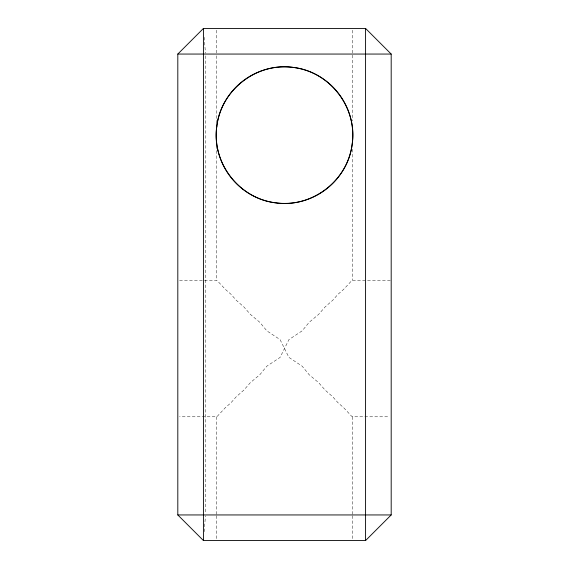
<?xml version="1.0" encoding="UTF-8"?>
<svg xmlns="http://www.w3.org/2000/svg" width="569" height="569" viewBox="0 0 569 569"><rect width="100%" height="100%" fill="white"/><g stroke="black" fill="none" stroke-linecap="round" stroke-linejoin="round"><path stroke-width="0.43" stroke-dasharray="2.85 2.13" d="M204.15 531.723L205.48 515.827M390.313 280.233L352.78 280.233L351.606 280.816L343.633 289.379L337.936 294.344L332.78 300.233L325.105 306.947L318.64 314.373L309.102 322.381L302.175 330.838L288.938 339.601L280.062 357.424L266.825 366.187L259.898 374.644L250.36 382.653L243.895 390.078L236.22 396.792L231.064 402.681L225.367 407.646L217.394 416.209L216.22 416.793L179.555 416.793M179.555 280.233L216.22 280.233L217.394 280.816L225.367 289.379L231.064 294.344L236.22 300.233L243.895 306.947L250.36 314.373L259.898 322.381L266.825 330.838L280.062 339.601L288.938 357.424L302.175 366.187L309.102 374.644L318.64 382.653L325.105 390.078L332.78 396.792L337.936 402.681L343.633 407.646L351.606 416.209L352.78 416.793L389.445 416.793M204.15 37.277L205.48 53.173M352.78 30.228L352.78 120.913M352.78 149.291L352.78 280.233M352.78 416.793L352.78 514.917M352.78 515.799L352.78 538.779M216.22 30.214L216.22 54.901M216.22 55.783L216.22 124.554M216.22 145.756L216.22 280.233M216.22 416.793L216.22 514.917M216.22 515.799L216.22 540.55M205.551 55.833L205.551 513.167"/><path stroke-width="0.85" d="M177.812 54.055L203.418 28.45L365.583 28.45L391.188 54.055L391.188 514.945L365.583 540.55L203.418 540.55L177.812 514.945L177.812 54.055L391.188 54.055M177.812 514.945L391.188 514.945M365.583 28.45L365.583 540.55M203.418 28.45L203.418 540.55M216.803 126.226C211.277 162.307 239.3 198.83 275.588 202.834C311.67 208.361 348.192 180.337 352.197 144.049C357.723 107.968 329.7 71.445 293.412 67.441C257.33 61.914 220.808 89.938 216.803 126.226M242.935 189.306A68.28 68.28 0 0 0 352.197 144.049A68.28 68.28 0 0 0 258.369 72.057A68.28 68.28 0 0 0 242.935 189.306"/></g></svg>
